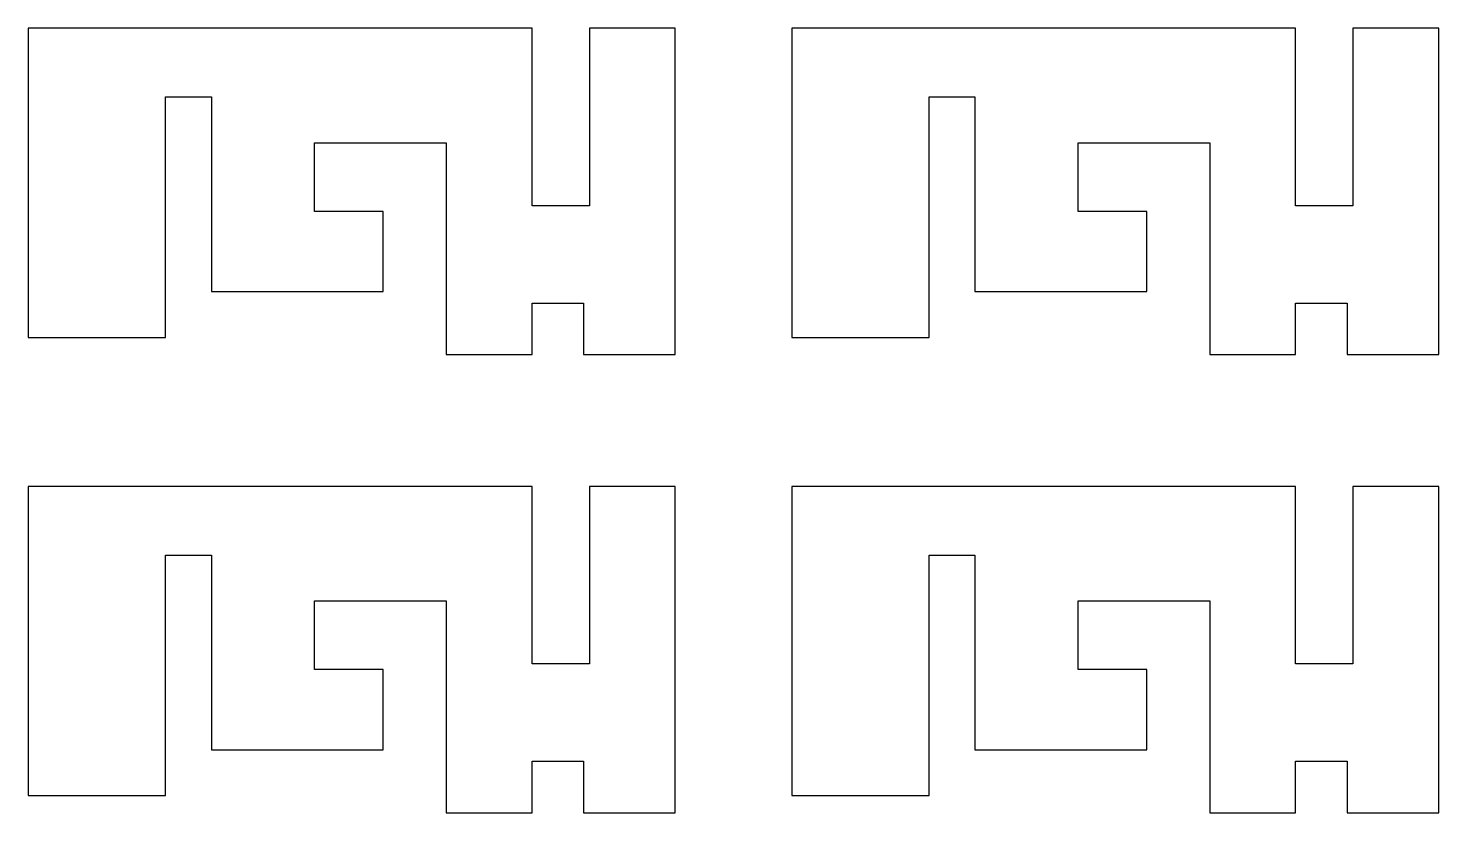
# Model space of a CAD drawing. Header units: millimetres. Extents: x 0 to 1848, y -22 to 1005.
import ezdxf

# ---------------------------------------------------------------- set-up
doc = ezdxf.new("R2010")
doc.units = ezdxf.units.MM

# ---------------------------------------------------------------- blocks, each defined once
blk = doc.blocks.new('*U2')
for p, q in [((236.25, 213.75), (-423.75, 213.75)), ((-423.75, 213.75), (-423.75, -191.25)), ((236.25, -18.75), (236.25, 213.75)), ((423.75, 213.75), (311.25, 213.75)), ((311.25, 213.75), (311.25, -18.75)), ((423.75, -213.75), (423.75, 213.75)), ((-243.75, -191.25), (-243.75, 123.75)), ((-243.75, 123.75), (-183.75, 123.75)), ((-183.75, 123.75), (-183.75, -131.25)), ((-48.75, -26.25), (-48.75, 63.75)), ((-48.75, 63.75), (123.75, 63.75)), ((123.75, 63.75), (123.75, -213.75)), ((41.25, -26.25), (-48.75, -26.25)), ((41.25, -131.25), (41.25, -26.25)), ((311.25, -18.75), (236.25, -18.75)), ((-183.75, -131.25), (41.25, -131.25)), ((236.25, -213.75), (236.25, -146.25)), ((236.25, -146.25), (303.75, -146.25)), ((303.75, -146.25), (303.75, -213.75)), ((-423.75, -191.25), (-243.75, -191.25)), ((123.75, -213.75), (236.25, -213.75)), ((303.75, -213.75), (423.75, -213.75))]:
    blk.add_line(p, q)
blk = doc.blocks.new('*U3')
at = {"color": 0, "linetype": 'ByBlock', "lineweight": -2, "transparency": 16777216}
for p in [(0, 600), (1000, 600), (0, 0), (1000, 0)]:
    blk.add_blockref('*U2', p, dxfattribs=at)

msp = doc.modelspace()

# ---------------------------------------------------------------- block references
msp.add_blockref('*U3', (423.75, 191.25))

doc.saveas('drawing.dxf')
